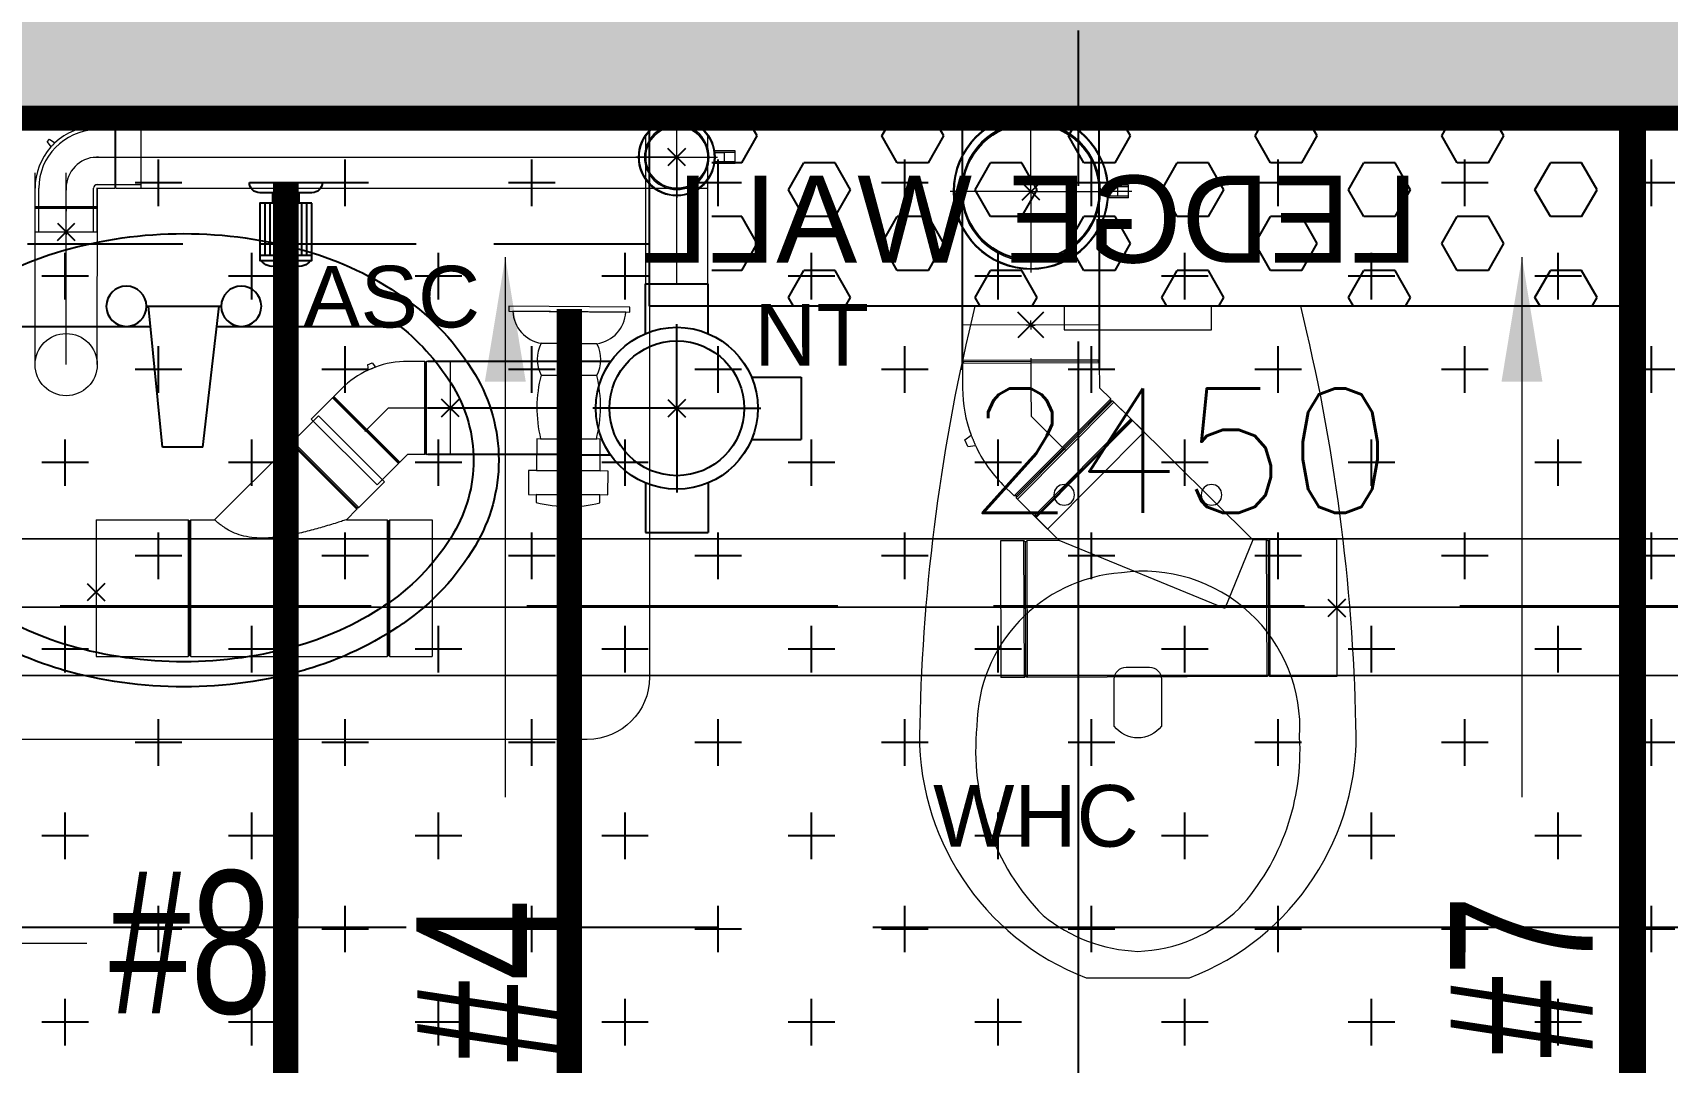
# Model space of a CAD drawing. Header units: millimetres. Extents: x 1135099 to 1230264, y -5736945 to -5695799.
# Drawn here: x 1213755 to 1215069, y -5722683 to -5721855 of the extents above; entities that cross this region are included whole.
import ezdxf

# ---------------------------------------------------------------- set-up
doc = ezdxf.new("R2010")
doc.units = ezdxf.units.MM
doc.header["$LTSCALE"] = 1000
doc.header["$MEASUREMENT"] = 0
for name, pattern in [('2BHK-A - FRONT$1$AUDIT_D_120904163729-0', [0]), ('2BHK-A - FRONT$1$HIDDEN', [0.375, 0.25, -0.125]), ('AUDIT_D_120904163729-0', [0]), ('T8(T9 IS SIMILAR) - DIMENSION & TEXTING$0$1', [0]), ('T8(T9 IS SIMILAR) - DIMENSION & TEXTING$0$CENTERX2', [101.6, 63.5, -12.7, 12.7, -12.7]), ('T8(T9 IS SIMILAR) - DIMENSION & TEXTING$0$HIDDEN', [0.375, 0.25, -0.125]), ('T8(T9 IS SIMILAR) - DIMENSION & TEXTING$1$AUDIT_D_120904163729-0', [0]), ('T8_REFUGE COLUMNS$0$CENTER2', [1.125, 0.75, -0.125, 0.125, -0.125])]:
    doc.linetypes.add(name, pattern=pattern)
doc.layers.get('0').update_dxf_attribs({"linetype": 'AUDIT_D_120904163729-0'})
for name, color, linetype in [('2BHK-A - FRONT$0$$0$LEDGE WALL', 5, 'Continuous'), ('2BHK-A - FRONT$0$A-SANITARY', 2, 'Continuous'), ('2BHK-A - FRONT$0$A-TOI SUNK 50MM', 8, 'Continuous'), ('2BHK-A - FRONT$0$ANNO', 7, 'Continuous'), ('2BHK-A - FRONT$0$ELEV.', 5, 'Continuous'), ('2BHK-A - FRONT$0$LEDGE WALL', 5, 'Continuous'), ('2BHK-A - FRONT$1$A-HATCH -160', 251, '2BHK-A - FRONT$1$AUDIT_D_120904163729-0'), ('T8(T9 IS SIMILAR) - DIMENSION & TEXTING$0$A-DIMENSIONS', 2, 'T8(T9 IS SIMILAR) - DIMENSION & TEXTING$0$HIDDEN'), ('T8(T9 IS SIMILAR) - DIMENSION & TEXTING$0$A-PLUMBING', 7, 'T8(T9 IS SIMILAR) - DIMENSION & TEXTING$1$AUDIT_D_120904163729-0'), ('T8(T9 IS SIMILAR) - DIMENSION & TEXTING$0$KITCHEN BLOCK', 255, 'Continuous'), ('T8(T9 IS SIMILAR) - DIMENSION & TEXTING$0$pl-110 dia soil pipe', 1, 'Continuous'), ('T8(T9 IS SIMILAR) - DIMENSION & TEXTING$0$pl-110 dia soil pipe1', 1, 'Continuous'), ('T8(T9 IS SIMILAR) - DIMENSION & TEXTING$0$pl-75 dia waste pipe', 3, 'Continuous'), ('T8(T9 IS SIMILAR) - DIMENSION & TEXTING$0$pl-75 dia waste pipe1', 3, 'Continuous'), ('T8(T9 IS SIMILAR) - DIMENSION & TEXTING$0$PL-FITTINGS', 5, 'Continuous'), ('T8(T9 IS SIMILAR) - DIMENSION & TEXTING$0$U-TI-75MM WASTE WATER PIPE', 3, 'Continuous'), ('T8(T9 IS SIMILAR) - DIMENSION & TEXTING$0$U-TI-BOILER', 1, 'T8(T9 IS SIMILAR) - DIMENSION & TEXTING$0$1'), ('T8(T9 IS SIMILAR) - DIMENSION & TEXTING$0$U-TI-TEXT', 7, 'Continuous'), ('T8(T9 IS SIMILAR) - DIMENSION & TEXTING$0$U-TI-WS', 5, 'Continuous'), ('T8_REFUGE COLUMNS$0$A-CENTERLINE', 193, 'T8_REFUGE COLUMNS$0$CENTER2'), ('T8_REFUGE COLUMNS$1$A-RCC COLS', 3, 'Continuous'), ('T8_TYPICAL COLUMNS$0$A-RCC COLS', 3, 'Continuous')]:
    doc.layers.add(name, color=color, linetype=linetype)
for name, color, linetype, lineweight in [('2BHK-A - FRONT$1$$0$a-TOI-fixtures', 251, 'Continuous', 0), ('2BHK-A - FRONT$1$a-TOI-fixtures', 251, 'Continuous', 0), ('2BHK-A - FRONT$1$A-WALL- 160', 6, 'Continuous', 30), ('T8(T9 IS SIMILAR) - DIMENSION & TEXTING$0$furn-1', 7, 'Continuous', 0), ('T8(T9 IS SIMILAR) - DIMENSION & TEXTING$0$pl-50dia waste pie', 6, 'Continuous', 0), ('T8(T9 IS SIMILAR) - DIMENSION & TEXTING$0$pl-50dia waste pipe1', 6, 'Continuous', 0), ('T8(T9 IS SIMILAR) - DIMENSION & TEXTING$1$R0-18-10-2014-T1-1st Podium Floor Plan$0$Text', 2, 'Continuous', 0), ('T8(T9 IS SIMILAR)$0$D&W', 8, 'Continuous', 25)]:
    doc.layers.add(name, color=color, linetype=linetype, lineweight=lineweight)
doc.layers.add('A-RERA CARPET AREA', color=30, linetype='Continuous', plot=False)
doc.layers.add('T8(T9 IS SIMILAR) - DIMENSION & TEXTING$0$GEB-BEZUG', color=2, linetype='Continuous', lineweight=25, true_color=0xffff00)
doc.layers.add('T8_REFUGE COLUMNS$1$COL-HATCH', color=7, linetype='Continuous', lineweight=25, true_color=0xa3a3a3)
doc.styles.add('2BHK-A - FRONT$0$arial', font='sanss___.ttf')
doc.styles.add('T8(T9 IS SIMILAR) - DIMENSION & TEXTING$0$arial', font='sanss___.ttf')
doc.styles.add('T8(T9 IS SIMILAR) - DIMENSION & TEXTING$0$Romans 1', font='romans.shx', dxfattribs={"height": 100})
doc.styles.add('T8(T9 IS SIMILAR) - DIMENSION & TEXTING$1$ARIAL ARROW', font='swisscl.ttf')
doc.styles.add('T8(T9 IS SIMILAR) - DIMENSION & TEXTING$1$Tahoma', font='tahoma.ttf')
doc.dimstyles.new('T8(T9 IS SIMILAR) - DIMENSION & TEXTING$0$ALPINE S', dxfattribs={"dimscale": 0, "dimtxt": 100, "dimasz": 75, "dimexe": 0, "dimexo": 0, "dimgap": 75, "dimtad": 1, "dimdec": 0, "dimzin": 0, "dimdsep": 46, "dimtxsty": 'T8(T9 IS SIMILAR) - DIMENSION & TEXTING$0$Romans 1', "dimblk": 'T8(T9 IS SIMILAR) - DIMENSION & TEXTING$0$_ArchTick', "dimcen": 0.09, "dimclrd": 256, "dimclre": 256, "dimclrt": 7, "dimadec": 0, "dimazin": 0, "dimtfac": 1, "dimtdec": 0, "dimtofl": 0, "dimtmove": 1, "dimatfit": 0, "dimldrblk": 'T8(T9 IS SIMILAR) - DIMENSION & TEXTING$0$_Open90', "dimfxl": 1, "dimtolj": 1, "dimtzin": 0, "dimarcsym": 0})
doc.dimstyles.new('T8(T9 IS SIMILAR) - DIMENSION & TEXTING$1$SAMATA STD', dxfattribs={"dimtxt": 100, "dimasz": 50, "dimexe": 50, "dimexo": 50, "dimgap": 10, "dimtad": 0, "dimdec": 0, "dimrnd": 5, "dimzin": 0, "dimdsep": 46, "dimtxsty": 'T8(T9 IS SIMILAR) - DIMENSION & TEXTING$1$Tahoma', "dimblk": 'T8(T9 IS SIMILAR) - DIMENSION & TEXTING$1$_Origin2', "dimcen": -50, "dimdle": 50, "dimclrd": 7, "dimclre": 7, "dimclrt": 7, "dimadec": 0, "dimazin": 0, "dimtfac": 1, "dimtdec": 0, "dimtmove": 1, "dimatfit": 3, "dimfxl": 150, "dimtfill": 1, "dimtolj": 1, "dimtzin": 0, "dimlwd": -1, "dimlwe": -1, "dimarcsym": 0})

# ---------------------------------------------------------------- blocks, each defined once
blk = doc.blocks.new('T8(T9 IS SIMILAR) - DIMENSION & TEXTING$0$_ArchTick')
at = {"color": 0, "linetype": 'ByBlock', "const_width": 0.15}
blk.add_lwpolyline([(-0.5, -0.5), (0.5, 0.5)], dxfattribs=at)
blk = doc.blocks.new('*D594')
at = {"layer": 'T8(T9 IS SIMILAR) - DIMENSION & TEXTING$0$A-DIMENSIONS', "linetype": 'T8(T9 IS SIMILAR) - DIMENSION & TEXTING$0$HIDDEN', "lineweight": -2, "transparency": 16777216}
for p, q in [((1213452.2, -5721924.1), (1213452.2, -5722316.2)), ((1215902.2, -5721924.4), (1215902.2, -5722316.2))]:
    blk.add_line(p, q, dxfattribs=at)
at = {"layer": 'T8(T9 IS SIMILAR) - DIMENSION & TEXTING$0$A-DIMENSIONS', "lineweight": -2, "transparency": 16777216}
blk.add_line((1215902.2, -5722316.2), (1213452.2, -5722316.2), dxfattribs=at)
at = {"layer": 'T8(T9 IS SIMILAR) - DIMENSION & TEXTING$0$A-DIMENSIONS', "linetype": 'ByBlock', "lineweight": -2, "transparency": 16777216, "xscale": 75, "yscale": 75, "zscale": 75, "rotation": 180}
blk.add_blockref('T8(T9 IS SIMILAR) - DIMENSION & TEXTING$0$_ArchTick', (1213452.2, -5722316.2), dxfattribs=at)
at = {"layer": 'T8(T9 IS SIMILAR) - DIMENSION & TEXTING$0$A-DIMENSIONS', "linetype": 'ByBlock', "lineweight": -2, "transparency": 16777216, "xscale": 75, "yscale": 75, "zscale": 75}
blk.add_blockref('T8(T9 IS SIMILAR) - DIMENSION & TEXTING$0$_ArchTick', (1215902.2, -5722316.2), dxfattribs=at)
at = {"layer": 'T8(T9 IS SIMILAR) - DIMENSION & TEXTING$0$A-DIMENSIONS', "color": 7, "linetype": 'ByBlock', "transparency": 16777216, "insert": (1214677.2, -5722191.2), "char_height": 100, "attachment_point": 5, "style": 'T8(T9 IS SIMILAR) - DIMENSION & TEXTING$0$Romans 1'}
blk.add_mtext('\\A1;2450', dxfattribs=at)
blk = doc.blocks.new('T8(T9 IS SIMILAR) - DIMENSION & TEXTING$0$_Open90')
at = {"color": 0, "linetype": 'ByBlock', "lineweight": -2}
for p, q in [((-0.5, 0.5), (0, 0)), ((0, 0), (-1, 0)), ((0, 0), (-0.5, -0.5))]:
    blk.add_line(p, q, dxfattribs=at)
blk = doc.blocks.new('T8(T9 IS SIMILAR) - DIMENSION & TEXTING$0$Einfügepunkt')
at = {"layer": 'T8(T9 IS SIMILAR) - DIMENSION & TEXTING$0$GEB-BEZUG'}
for p, q in [((-7.07, -7.07), (7.07, 7.07)), ((-7.07, 7.07), (7.07, -7.07))]:
    blk.add_line(p, q, dxfattribs=at)
blk = doc.blocks.new('T8(T9 IS SIMILAR) - DIMENSION & TEXTING$0$367.771.16.1_L')
at = {"lineweight": 13, "ltscale": 25}
for p, q in [((0, 81), (0, 78.5)), ((-5.2, 78.5), (-5.2, 62.3)), ((-5.2, 78.5), (5.2, 78.5)), ((-3.7, 78.5), (-3.7, 62.4)), ((3.8, 69.5), (-3.7, 69.5)), ((-3.7, 69.5), (-3.7, 62.4)), ((0, 78.5), (0, 62.3)), ((3.7, 78.5), (3.7, 62.4)), ((3.8, 62.4), (3.8, 69.5)), ((5.2, 78.5), (5.2, 62.3)), ((0, 0), (0, 65)), ((0, 62.3), (0, 59.8)), ((0, 0), (-65, 0)), ((0, 0), (0, -65)), ((0, 0), (65, 0))]:
    blk.add_line(p, q, dxfattribs=at)
for radius in [62.5, 61.8, 56, 55]:
    blk.add_circle((0, 0), radius, dxfattribs=at)
blk.add_blockref('T8(T9 IS SIMILAR) - DIMENSION & TEXTING$0$Einfügepunkt', (0, 0), dxfattribs=at)
blk = doc.blocks.new('T8(T9 IS SIMILAR) - DIMENSION & TEXTING$0$365.045.16.1_A')
at = {"lineweight": 13, "ltscale": 25}
for p, q in [((-61.87, 8.84), (-8.84, 61.87)), ((8.31, 44.72), (-8.84, 61.87)), ((8.31, 44.72), (-44.72, -8.31)), ((-43.66, -9.37), (9.37, 43.66)), ((8.31, 43.66), (-43.66, -8.31)), ((8.31, 43.66), (8.31, 44.72)), ((8.31, 43.66), (9.37, 43.66)), ((15.53, 37.5), (9.37, 43.66)), ((-17.15, 17.15), (-18.92, 18.92)), ((0, 0), (-17.15, 17.15)), ((-9.22, 9.22), (-10.98, 10.98)), ((34.72, 16.55), (30.55, 16)), ((36.25, 12.85), (32.91, 10.29)), ((34.72, 16.55), (36.25, 12.85)), ((-44.72, -8.31), (-61.87, 8.84)), ((0, -15.53), (0, 0)), ((-43.66, -8.31), (-44.72, -8.31)), ((-43.66, -8.31), (-43.66, -9.37)), ((-37.5, -15.53), (-43.66, -9.37)), ((-37.5, -29.25), (-37.5, -15.53)), ((0, -29.25), (0, -15.53)), ((37.5, -29.25), (37.5, -15.53)), ((-36.75, -30), (-37.5, -29.25)), ((37.5, -29.25), (-37.5, -29.25)), ((-36.75, -30), (-37.5, -30.75)), ((-37.5, -50), (-37.5, -30.75)), ((-37.5, -30.75), (37.5, -30.75)), ((-36.75, -30), (36.75, -30)), ((0, -31.75), (0, -29.25)), ((36.75, -30), (37.5, -29.25)), ((36.75, -30), (37.5, -30.75)), ((37.5, -50), (37.5, -30.75)), ((-37.5, -50), (37.5, -50)), ((0, -50), (-2.5, -50)), ((0, -50), (0, -47.5)), ((0, -50), (0, -52.5)), ((0, -50), (2.5, -50))]:
    blk.add_line(p, q, dxfattribs=at)
for start, end in [(24.86037, 45), (0, 20.13963)]:
    blk.add_arc((-37.5, -15.53), 75, start, end, dxfattribs=at)
blk.add_open_spline([(32.91, 10.29), (32.91, 10.29), (32.9, 10.32), (32.83, 10.48), (32.76, 10.63), (32.57, 11.05), (32.44, 11.33), (32.2, 11.88), (32.09, 12.14), (31.89, 12.6), (31.81, 12.8), (31.64, 13.19), (31.56, 13.39), (31.39, 13.81), (31.3, 14.04), (31.08, 14.58), (30.97, 14.88), (30.77, 15.4), (30.69, 15.62), (30.58, 15.92), (30.55, 16), (30.55, 16)], degree=3, knots=[-0.9758327, -0.9758327, -0.9758327, -0.9758327, -0.8930469, -0.8930469, -0.7796093, -0.7796093, -0.6561479, -0.6561479, -0.5667077, -0.5667077, -0.5007206, -0.5007206, -0.4380575, -0.4380575, -0.3616519, -0.3616519, -0.247098, -0.247098, -0.1245121, -0.1245121, 0, 0, 0, 0], dxfattribs=at)
blk.add_blockref('T8(T9 IS SIMILAR) - DIMENSION & TEXTING$0$Einfügepunkt', (0, -50), dxfattribs=at)
blk = doc.blocks.new('T8(T9 IS SIMILAR) - DIMENSION & TEXTING$0$367.135.16.1_A')
at = {"lineweight": 13, "ltscale": 25}
for p, q in [((-55, 251.1), (-55, 270)), ((-55, 270), (55, 270)), ((55, 251.1), (55, 270)), ((-166.2, 178.4), (-88.4, 256.2)), ((-88.4, 256.2), (-75, 242.8)), ((-53.9, 250), (-55, 251.1)), ((55, 251.1), (-55, 251.1)), ((-53.9, 250), (-55, 248.9)), ((53.9, 250), (-53.9, 250)), ((53.9, 250), (55, 251.1)), ((53.9, 250), (55, 248.9)), ((-75, 242.8), (-152.8, 165)), ((-151.3, 163.5), (-73.5, 241.3)), ((-75, 241.3), (-151.3, 165)), ((-75, 241.3), (-75, 242.8)), ((-75, 241.3), (-73.5, 241.3)), ((-73.5, 241.3), (-55, 222.8)), ((-55, 222.8), (-55, 248.9)), ((-55, 248.9), (55, 248.9)), ((55, 56.1), (55, 248.9)), ((0, 90), (-55, 222.8)), ((-166.2, 178.4), (-152.8, 165)), ((-151.3, 165), (-152.8, 165)), ((-151.3, 165), (-151.3, 163.5)), ((-151.3, 163.5), (-55, 67.2)), ((-55, 67.2), (0, 90)), ((-55, 56.1), (-55, 67.2)), ((-53.9, 55), (-55, 56.1)), ((55, 56.1), (-55, 56.1)), ((-53.9, 55), (-55, 53.9)), ((-55, 0), (-55, 53.9)), ((-55, 53.9), (55, 53.9)), ((-53.9, 55), (53.9, 55)), ((53.9, 55), (55, 56.1)), ((53.9, 55), (55, 53.9)), ((55, 0), (55, 53.9)), ((-55, 0), (55, 0))]:
    blk.add_line(p, q, dxfattribs=at)
blk.add_blockref('T8(T9 IS SIMILAR) - DIMENSION & TEXTING$0$Einfügepunkt', (0, 0), dxfattribs=at)
blk = doc.blocks.new('T8(T9 IS SIMILAR) - DIMENSION & TEXTING$0$388.001.00.1_G')
at = {"layer": 'T8(T9 IS SIMILAR) - DIMENSION & TEXTING$0$U-TI-75MM WASTE WATER PIPE', "ltscale": 5}
for p, q in [((-25.1, 60.1), (-25.1, 100)), ((-25.1, 100), (25.1, 100)), ((25.1, 60.1), (25.1, 100)), ((0, 0), (0, 67.6)), ((-60.1, 25.1), (-100, 25.1)), ((-100, -25.1), (-100, 25.1)), ((60.1, 25.1), (100, 25.1)), ((100, -25.1), (100, 25.1)), ((0, 0), (-67.6, 0)), ((0, 0), (0, 2.5)), ((0, 0), (0, -67.6)), ((0, 0), (67.6, 0)), ((0, 0), (-2.5, 0)), ((0, 0), (0, -2.5)), ((0, 0), (2.5, 0)), ((-60.1, -25.1), (-100, -25.1)), ((60.1, -25.1), (100, -25.1)), ((-37.7, -53.1), (-37.7, -95)), ((37.7, -53.1), (37.7, -95))]:
    blk.add_line(p, q, dxfattribs=at)
for radius in [65.1, 54.2]:
    blk.add_circle((0, 0), radius, dxfattribs=at)
blk.add_ellipse((0, -95), major_axis=(37.7, 0), ratio=0.026177, start_param=3.141593, end_param=6.283185, dxfattribs=at)
blk.add_blockref('T8(T9 IS SIMILAR) - DIMENSION & TEXTING$0$Einfügepunkt', (0, 0), dxfattribs=at)
blk = doc.blocks.new('T8(T9 IS SIMILAR) - DIMENSION & TEXTING$0$367.125.16.1_A')
at = {"lineweight": 13, "ltscale": 25}
for p, q in [((-73.7, 161.5, -0.8), (-73.7, 195.4, -0.8)), ((-73.7, 195.4, -0.8), (36.3, 195.4, -0.8)), ((36.3, 161.5, -0.8), (36.3, 195.4, -0.8)), ((-72.6, 160.4, -0.8), (-73.7, 161.5, -0.8)), ((36.3, 161.5, -0.8), (-73.7, 161.5, -0.8)), ((-72.6, 160.4, -0.8), (-73.7, 159.3, -0.8)), ((-73.7, 126.7, -0.8), (-73.7, 159.3, -0.8)), ((-73.7, 159.3, -0.8), (36.3, 159.3, -0.8)), ((35.2, 160.4, -0.8), (-72.6, 160.4, -0.8)), ((35.2, 160.4, -0.8), (36.3, 161.5, -0.8)), ((35.2, 160.4, -0.8), (36.3, 159.3, -0.8)), ((36.3, 1.5, -0.8), (36.3, 159.3, -0.8)), ((-157.1, 104.1), (-104.1, 157.1)), ((-104.1, 157.1), (-83.6, 136.6)), ((-83.6, 136.6), (-136.6, 83.6)), ((-135.1, 82.1), (-82.1, 135.1)), ((-83.6, 135.1), (-135.1, 83.6)), ((-83.6, 135.1), (-83.6, 136.6)), ((-83.6, 135.1), (-82.1, 135.1)), ((-82.1, 135.1), (-73.7, 126.7)), ((-157.1, 104.1), (-136.6, 83.6)), ((-135.1, 83.6), (-136.6, 83.6)), ((-135.1, 83.6), (-135.1, 82.1)), ((-135.1, 82.1), (-73.6, 20.6)), ((-73.7, 1.5, -0.8), (-73.7, 20.7, 0.1)), ((-72.6, 0.4, -0.8), (-73.7, 1.5, -0.8)), ((36.3, 1.5, -0.8), (-73.7, 1.5, -0.8)), ((-72.6, 0.4, -0.8), (-73.7, -0.7, -0.8)), ((-72.6, 0.4, -0.8), (35.2, 0.4, -0.8)), ((35.2, 0.4, -0.8), (36.3, 1.5, -0.8)), ((35.2, 0.4, -0.8), (36.3, -0.7, -0.8)), ((-73.7, -74.6, -0.8), (-73.7, -0.7, -0.8)), ((-73.7, -0.7, -0.8), (36.3, -0.7, -0.8)), ((36.3, -74.6, -0.8), (36.3, -0.7, -0.8)), ((-73.7, -74.6, -0.8), (36.3, -74.6, -0.8))]:
    blk.add_line(p, q, dxfattribs=at)
blk.add_open_spline([(-73.7, 126.7, 0.1), (-73.7, 126.7, 0.1), (-73.5, 126.2, 0.1), (-72.9, 124.3, 0.1), (-72.5, 123, 0.1), (-71, 118.3, 0.1), (-69.7, 114, 0.1), (-67.4, 106.3, 0.1), (-66.3, 102.4, 0.1), (-64.2, 94.2, 0.1), (-63.1, 89.9, 0.1), (-61.2, 81.1, 0.1), (-60.4, 76.6, 0.1), (-59.3, 67.7, 0.1), (-58.9, 63.3, 0.1), (-58.9, 56.2, 0.1), (-59.1, 53.3, 0.1), (-59.8, 47.7, 0.1), (-60.3, 44.9, 0.1), (-61.8, 39.7, 0.1), (-62.7, 37.2, 0.1), (-64.8, 32.9, 0.1), (-65.9, 30.9, 0.1), (-67.8, 27.9, 0.1), (-68.7, 26.6, 0.1), (-70.4, 24.4, 0.1), (-71.2, 23.5, 0.1), (-72.4, 22.1, 0.1), (-72.9, 21.5, 0.1), (-73.5, 20.8, 0.1), (-73.7, 20.7, 0.1), (-73.7, 20.7, 0.1)], degree=3, knots=[8.222625, 8.222625, 8.222625, 8.222625, 8.980345, 8.980345, 9.738065, 9.738065, 11.253506, 11.253506, 12.551442, 12.551442, 13.849378, 13.849378, 15.147314, 15.147314, 16.44525, 16.44525, 17.266568, 17.266568, 18.087887, 18.087887, 18.909205, 18.909205, 19.730524, 19.730524, 20.43574, 20.43574, 21.140957, 21.140957, 21.846174, 21.846174, 22.551391, 22.551391, 22.551391, 22.551391], dxfattribs=at)
blk.add_blockref('T8(T9 IS SIMILAR) - DIMENSION & TEXTING$0$Einfügepunkt', (-15.4, -74.6, 0.1), dxfattribs=at)
blk = doc.blocks.new('T8(T9 IS SIMILAR) - DIMENSION & TEXTING$0$361.771.16.1_G')
at = {"lineweight": 13, "ltscale": 25}
for p, q in [((0, 0), (0, 32.8)), ((-47, 5.2), (-30.6, 5.2)), ((-47, -5.2), (-47, 5.2)), ((-47, 3.7), (-30.8, 3.7)), ((-38, 3.7), (-38, -3.8)), ((-30.8, 3.7), (-38, 3.7)), ((-47, -3.7), (-30.8, -3.7)), ((-47, -5.2), (-30.6, -5.2)), ((-38, -3.8), (-30.8, -3.8)), ((0, 0), (-32.8, 0)), ((0, 0), (0, -32.8)), ((0, 0), (32.8, 0))]:
    blk.add_line(p, q, dxfattribs=at)
for radius in [31, 30.3, 26, 25]:
    blk.add_circle((0, 0), radius, dxfattribs=at)
blk.add_blockref('T8(T9 IS SIMILAR) - DIMENSION & TEXTING$0$Einfügepunkt', (0, 0), dxfattribs=at)
blk = doc.blocks.new('T8(T9 IS SIMILAR) - DIMENSION & TEXTING$0$A$C3B5F61B8')
at = {"ltscale": 25}
for p, q in [((-0.0154, 0.0123), (-0.0133, 0.0145)), ((-0.0133, 0.0145), (-0.0092, 0.0115)), ((0.0244, 0.025), (0.039, 0.025)), ((0.0244, 0.022), (0.06, 0.022)), ((0.039, 0.025), (0.039, -0.025)), ((0.0395, 0.0245), (0.039, 0.025)), ((0.0395, 0.0245), (0.04, 0.025)), ((0.0395, 0.0245), (0.0395, -0.0245)), ((0.04, -0.025), (0.04, 0.025)), ((0.04, 0.025), (0.06, 0.025)), ((0.06, 0.025), (0.06, -0.025)), ((-0.0154, 0.0123), (-0.0124, 0.0082)), ((0.0218, -0.0001), (0.0243, 0)), ((0.0243, 0), (0.039, 0)), ((0.0375, 0), (0.04, 0)), ((0.039, 0), (0.0415, 0)), ((0.04, 0), (0.06, 0)), ((0.06, 0), (0.0625, 0)), ((-0.025, -0.04), (-0.025, -0.025)), ((-0.022, -0.06), (-0.022, -0.025)), ((0, -0.025), (0, -0.0225)), ((0, -0.04), (0, -0.025)), ((0.022, -0.06), (0.022, -0.025)), ((0.0243, -0.022), (0.06, -0.022)), ((0.0243, -0.025), (0.039, -0.025)), ((0.025, -0.04), (0.025, -0.025)), ((0.0395, -0.0245), (0.039, -0.025)), ((0.0395, -0.0245), (0.04, -0.025)), ((0.04, -0.025), (0.06, -0.025)), ((0, -0.041), (0, -0.0385)), ((0.025, -0.04), (-0.025, -0.04)), ((-0.0245, -0.0405), (-0.025, -0.04)), ((-0.0245, -0.0405), (-0.025, -0.041)), ((-0.025, -0.06), (-0.025, -0.041)), ((-0.025, -0.041), (0.025, -0.041)), ((-0.0245, -0.0405), (0.0245, -0.0405)), ((0, -0.0425), (0, -0.04)), ((0, -0.041), (0, -0.0435)), ((0, -0.0575), (0, -0.0435)), ((0.0245, -0.0405), (0.025, -0.04)), ((0.0245, -0.0405), (0.025, -0.041)), ((0.025, -0.06), (0.025, -0.041)), ((-0.025, -0.06), (0.025, -0.06)), ((0, -0.06), (0, -0.0575)), ((0, -0.06), (0, -0.0625))]:
    blk.add_line(p, q, dxfattribs=at)
at = {"ltscale": 25, "flags": 128}
blk.add_lwpolyline([(-0.0092, 0.0115), (-0.0092, 0.0115), (-0.0092, 0.0115), (-0.0093, 0.0114), (-0.0094, 0.0113), (-0.0095, 0.0112), (-0.0096, 0.011), (-0.0098, 0.0108), (-0.0099, 0.0107), (-0.0101, 0.0105), (-0.0103, 0.0103), (-0.0105, 0.01), (-0.0107, 0.0098), (-0.011, 0.0096), (-0.0112, 0.0094), (-0.0114, 0.0092), (-0.0116, 0.009), (-0.0117, 0.0088), (-0.0119, 0.0087), (-0.012, 0.0085), (-0.0122, 0.0084), (-0.0123, 0.0083), (-0.0123, 0.0083), (-0.0124, 0.0082), (-0.0124, 0.0082)], dxfattribs=at)
at = {"ltscale": 25}
for radius, start, end in [(0.047, 91.5, 180), (0.05, 91.5, 133.1131), (0.05, 138.3869, 180), (0.025, 91.5, 180), (0.025, 88.0623, 91.5), (0.025, 180, 183.4377), (0.003, 91.5, 180)]:
    blk.add_arc((0.025, -0.025), radius, start, end, dxfattribs=at)
at = {"ltscale": 25, "xscale": 0.001, "yscale": 0.001, "zscale": 0.001}
blk.add_blockref('T8(T9 IS SIMILAR) - DIMENSION & TEXTING$0$Einfügepunkt', (0, -0.06), dxfattribs=at)
blk = doc.blocks.new('T8(T9 IS SIMILAR) - DIMENSION & TEXTING$0$ASC')
at = {"layer": 'T8(T9 IS SIMILAR) - DIMENSION & TEXTING$0$U-TI-BOILER'}
for points in [[(631187.5649, 41364.6039), (631187.5289, 41364.6039), (631187.5289, 41364.6399), (631187.5289, 41364.6435), (631187.5649, 41364.6435), (631187.5649, 41364.6039)], [(631187.54, 41364.6471), (631187.5537, 41364.6471)], [(631187.5649, 41364.6399), (631187.5289, 41364.6399)], [(631187.5325, 41364.6039), (631187.5325, 41364.6399)], [(631187.5361, 41364.6399), (631187.5361, 41364.6039)], [(631187.5397, 41364.6039), (631187.5397, 41364.6399)], [(631187.5433, 41364.6039), (631187.5433, 41364.6399)], [(631187.5469, 41364.6399), (631187.5469, 41364.6039)], [(631187.5505, 41364.6039), (631187.5505, 41364.6399)], [(631187.5541, 41364.6039), (631187.5541, 41364.6399)], [(631187.5577, 41364.6039), (631187.5577, 41364.6399)], [(631187.5613, 41364.6399), (631187.5613, 41364.6039)], [(631187.5649, 41364.5967), (631187.5289, 41364.5967)], [(631187.5379, 41364.6039), (631187.5379, 41364.5967)], [(631187.5559, 41364.5967), (631187.5559, 41364.6039)], [(631187.5217, 41364.5895), (631187.5721, 41364.5895)]]:
    blk.add_lwpolyline(points, dxfattribs=at)
for centre, radius, start, end in [((631187.5374, 41364.6384), 0.00911, 72.8198, 145.9406), ((631187.5563, 41364.6384), 0.00911, 34.0594, 107.1803), ((631187.5289, 41364.5895), 0.0072, 90, 180), ((631187.5649, 41364.5895), 0.0072, 0, 90)]:
    blk.add_arc(centre, radius, start, end, dxfattribs=at)
blk = doc.blocks.new('T8(T9 IS SIMILAR) - DIMENSION & TEXTING$0$TT')
at = {"layer": 'T8(T9 IS SIMILAR) - DIMENSION & TEXTING$0$furn-1', "color": 7}
for points in [[(107723.97348, -2189.22261), (107723.97349, -2189.22673), (107723.9407, -2189.22681), (107723.94069, -2189.2227, -0.125089)], [(107723.97153, -2189.25543, -0.124286), (107723.97162, -2189.28824), (107723.94291, -2189.28832, -0.124286), (107723.94282, -2189.25551)], [(107723.97162, -2189.28824, -0.25), (107723.97166, -2189.30465), (107723.94295, -2189.30473, -0.25), (107723.94291, -2189.28832)], [(107723.97166, -2189.30465, -0.353887), (107723.98647, -2189.32102), (107723.92823, -2189.32117, -0.353887), (107723.94295, -2189.30473)]]:
    blk.add_lwpolyline(points, format="xyb", close=True, dxfattribs=at)
for points in [[(107723.9776, -2189.22671), (107723.97764, -2189.23902), (107723.97352, -2189.23903), (107723.94073, -2189.23912), (107723.93662, -2189.23913), (107723.93659, -2189.22683)], [(107723.97352, -2189.23903), (107723.97357, -2189.25542), (107723.94078, -2189.25551), (107723.94073, -2189.23912)], [(107723.98848, -2189.32101), (107723.98847, -2189.32361), (107723.92619, -2189.32378), (107723.92618, -2189.32118)]]:
    blk.add_lwpolyline(points, close=True, dxfattribs=at)
blk = doc.blocks.new('T8(T9 IS SIMILAR) - DIMENSION & TEXTING$0$A$C77D62699')
at = {"layer": 'T8(T9 IS SIMILAR) - DIMENSION & TEXTING$0$pl-110 dia soil pipe1'}
for p, q in [((7050.1, -8252.3), (7050, -8058.1)), ((7160.1, -8252), (7160, -8058.1)), ((7706, -8388.3, 0.8), (5682.6, -8388, 0.2)), ((7706, -8498.3, 0.8), (5671.5, -8498, 0.2))]:
    blk.add_line(p, q, dxfattribs=at)
at = {"layer": 'T8(T9 IS SIMILAR) - DIMENSION & TEXTING$0$pl-110 dia soil pipe1', "color": 12, "linetype": 'T8(T9 IS SIMILAR) - DIMENSION & TEXTING$0$CENTERX2'}
blk.add_line((7706, -8443.3, 0.8), (5660.5, -8443, 0.2), dxfattribs=at)
at = {"layer": 'T8(T9 IS SIMILAR) - DIMENSION & TEXTING$0$pl-110 dia soil pipe1', "ltscale": 0.1}
blk.add_circle((7105.1, -8108.8), 55, dxfattribs=at)
at = {"layer": 'T8(T9 IS SIMILAR) - DIMENSION & TEXTING$0$pl-50dia waste pipe1', "color": 12, "linetype": 'T8(T9 IS SIMILAR) - DIMENSION & TEXTING$0$CENTERX2'}
for p, q in [((6820.5, -8183.1, 0.8), (6820.5, -8050.2, 0.9)), ((6389.8, -8081.2, 0.9), (6851.5, -8081.2, 0.9)), ((6329.8, -8248, 0.7), (6329.8, -8093.9, 0.7))]:
    blk.add_line(p, q, dxfattribs=at)
at = {"layer": 'T8(T9 IS SIMILAR) - DIMENSION & TEXTING$0$pl-50dia waste pipe1'}
for p, q in [((6389.9, -8056.2, 0.9), (6838.8, -8056.2, 0.9)), ((6795.5, -8183.1, 0.8), (6795.5, -8062.8, 0.9)), ((6845.5, -8183.1, 0.8), (6845.5, -8062.8, 0.9)), ((6304.8, -8248, 0.7), (6304.8, -8093.9, 0.7)), ((6354.8, -8248, 0.7), (6354.9, -8106.1, 0.7)), ((6389.8, -8106.1, 0.7), (6845.5, -8106.1, 0.9))]:
    blk.add_line(p, q, dxfattribs=at)
at = {"layer": 'T8(T9 IS SIMILAR) - DIMENSION & TEXTING$0$pl-50dia waste pipe1', "ltscale": 0.1}
for centre in [(6820.5, -8081.2, 0.8), (6329.8, -8248, 0.7)]:
    blk.add_circle(centre, 25, dxfattribs=at)
at = {"layer": 'T8(T9 IS SIMILAR) - DIMENSION & TEXTING$0$pl-75 dia waste pipe1'}
for p, q in [((6725.5, -8245.5, 0.8), (6620.4, -8245.5, 0.5)), ((6725.5, -8320.4, 0.8), (6620.4, -8320.4, 0.5))]:
    blk.add_line(p, q, dxfattribs=at)
at = {"layer": 'T8(T9 IS SIMILAR) - DIMENSION & TEXTING$0$pl-75 dia waste pipe1', "color": 12, "linetype": 'T8(T9 IS SIMILAR) - DIMENSION & TEXTING$0$CENTERX2'}
blk.add_line((6725.5, -8283, 0.8), (6620.4, -8283, 0.5), dxfattribs=at)
at = {"layer": 'T8(T9 IS SIMILAR) - DIMENSION & TEXTING$0$U-TI-WS', "lineweight": 40, "ltscale": 0.01, "const_width": 20.5}
for points in [[(7588, -8051.5), (7588, -9264)], [(6734.2, -8203.4), (6734.2, -9264)]]:
    blk.add_lwpolyline(points, dxfattribs=at)
at = {"layer": 'T8(T9 IS SIMILAR) - DIMENSION & TEXTING$0$U-TI-WS', "lineweight": 40, "ltscale": 0.01, "const_width": 20.5, "elevation": 0.7}
blk.add_lwpolyline([(6506.2, -9264), (6506.3, -8101.4)], dxfattribs=at)
at = {"layer": 'T8(T9 IS SIMILAR) - DIMENSION & TEXTING$0$furn-1', "xscale": -1559.587183977623, "yscale": 1559.587183977623, "zscale": 1559.587183977623, "rotation": 179.775067412385}
blk.add_blockref('T8(T9 IS SIMILAR) - DIMENSION & TEXTING$0$TT', (-168010278.9, -2763061.9), dxfattribs=at)
at = {"layer": 'T8(T9 IS SIMILAR) - DIMENSION & TEXTING$0$KITCHEN BLOCK', "xscale": -1164.279916331981, "yscale": 1164.279916331981, "zscale": 1164.279916331981, "rotation": 180.0030675117133}
blk.add_blockref('T8(T9 IS SIMILAR) - DIMENSION & TEXTING$0$ASC', (-734875055.3, 48112515.2, 0.7), dxfattribs=at)
at = {"layer": 'T8(T9 IS SIMILAR) - DIMENSION & TEXTING$0$pl-110 dia soil pipe', "ltscale": 0.1}
for name, p, xscale, yscale, zscale, rotation in [('T8(T9 IS SIMILAR) - DIMENSION & TEXTING$0$367.771.16.1_L', (7105.1, -8108.8), -1.000020158935082, 1.000020158935082, 1.000020158935082, 270), ('T8(T9 IS SIMILAR) - DIMENSION & TEXTING$0$365.045.16.1_A', (7105.2, -8289.5), 1.466696233104787, 1.466696233104787, 1.466696233104787, 180.1957387180781), ('T8(T9 IS SIMILAR) - DIMENSION & TEXTING$0$367.135.16.1_A', (7350.8, -8443.7), -1.00002015893508, 1.00002015893508, 1.00002015893508, 90.2000659920943), ('T8(T9 IS SIMILAR) - DIMENSION & TEXTING$0$367.125.16.1_A', (6428.4, -8446.4, 1.4), 1.000020158935082, 1.000020158935082, 1.000020158935082, 270)]:
    blk.add_blockref(name, p, dxfattribs=dict(at, xscale=xscale, yscale=yscale, zscale=zscale, rotation=rotation))
at = {"layer": 'T8(T9 IS SIMILAR) - DIMENSION & TEXTING$0$pl-50dia waste pie', "xscale": -1.000020158935082, "yscale": 1.000020158935082, "zscale": 1.000020158935082, "rotation": 359.9999999999191}
blk.add_blockref('T8(T9 IS SIMILAR) - DIMENSION & TEXTING$0$361.771.16.1_G', (6820.5, -8081.2, 0.8), dxfattribs=at)
at = {"layer": 'T8(T9 IS SIMILAR) - DIMENSION & TEXTING$0$pl-50dia waste pie', "xscale": 1000.020158935082, "yscale": 1000.020158935082, "zscale": 1000.020158935082}
blk.add_blockref('T8(T9 IS SIMILAR) - DIMENSION & TEXTING$0$A$C3B5F61B8', (6329.8, -8081.2, 0.7), dxfattribs=at)
at = {"layer": 'T8(T9 IS SIMILAR) - DIMENSION & TEXTING$0$pl-75 dia waste pipe', "ltscale": 0.1, "xscale": 1.000020158935082, "yscale": 1.000020158935082, "zscale": 1.000020158935082, "rotation": 90.00000000000001}
blk.add_blockref('T8(T9 IS SIMILAR) - DIMENSION & TEXTING$0$365.045.16.1_A', (6588.6, -8282.9, 0.5), dxfattribs=at)
at = {"layer": 'T8(T9 IS SIMILAR) - DIMENSION & TEXTING$0$PL-FITTINGS', "xscale": 1.000020158935082, "yscale": 1.000020158935082, "zscale": 1.000020158935082, "rotation": 269.9999642927249}
blk.add_blockref('T8(T9 IS SIMILAR) - DIMENSION & TEXTING$0$388.001.00.1_G', (6820.5, -8283.1, 0.8), dxfattribs=at)
at = {"layer": 'T8(T9 IS SIMILAR) - DIMENSION & TEXTING$0$U-TI-TEXT', "style": 'T8(T9 IS SIMILAR) - DIMENSION & TEXTING$0$arial'}
for s, p in [('ASC', (6520.2, -8218.1, 0.7)), ('NT', (6882.7, -8248.8, 1.1)), ('WHC', (7026.5, -8635.6, 0.1))]:
    blk.add_text(s, height=49.53, rotation=359.9999, dxfattribs=at).set_placement(p)
blk = doc.blocks.new('T8(T9 IS SIMILAR) - DIMENSION & TEXTING$1$_Origin2')
at = {"color": 0, "linetype": 'ByBlock', "lineweight": -2}
blk.add_line((-0.5, 0), (-1, 0), dxfattribs=at)
for radius in [0.5, 0.25]:
    blk.add_circle((0, 0), radius, dxfattribs=at)
blk = doc.blocks.new('T8_REFUGE COLUMNS')
at = {"layer": 'T8_REFUGE COLUMNS$1$COL-HATCH', "linetype": 'ByBlock'}
h = blk.add_hatch(color=256, dxfattribs=at)
h.dxf.hatch_style = 1
h.paths.add_polyline_path([(1215902.1, -5721924.9), (1213292.1, -5721924.9), (1213292.1, -5721674.9), (1215902.1, -5721674.9)])
at = {"layer": 'T8_REFUGE COLUMNS$0$A-CENTERLINE'}
for p, q in [((1214597.1, -5722853.5), (1214597.1, -5698299.6)), ((1217431.8, -5722574.9), (1182156.9, -5722574.9))]:
    blk.add_line(p, q, dxfattribs=at)
at = {"layer": 'T8_REFUGE COLUMNS$1$A-RCC COLS', "linetype": 'ByBlock'}
blk.add_lwpolyline([(1215902.1, -5721924.9), (1213292.1, -5721924.9), (1213292.1, -5721674.9), (1215902.1, -5721674.9)], close=True, dxfattribs=at)
blk = doc.blocks.new('T8_TYPICAL COLUMNS')
at = {"layer": 'T8_TYPICAL COLUMNS$0$A-RCC COLS', "linetype": 'ByBlock'}
blk.add_blockref('T8_REFUGE COLUMNS', (0, 0), dxfattribs=at)
blk = doc.blocks.new('2BHK-A - FRONT$0$EWC 1-flat-3')
at = {"layer": '2BHK-A - FRONT$1$a-TOI-fixtures', "ltscale": 1.5}
blk.add_line((130.9, 0), (-130.9, 0), dxfattribs=at)
for points in [[(-130.9, 0, -0.055103), (-175.3, 336.2, -0.321827), (-41.6, 540), (41.6, 540, -0.321827), (175.3, 336.2, -0.055103), (130.9, 0, -27.681239)], [(-13.2, 214.3, -0.391448), (-129.3, 337.7, -0.224585), (-76.1, 489.9, -0.160675), (0, 518.7, -0.183016), (81.6, 484.1, -0.201424), (130, 346.4, -0.474507), (-13.2, 214.3, -2.927417)], [(-9.5, 290.2), (9.5, 290.2, 0.414214), (18.9, 299.7), (18.9, 337.6, 0.5), (-18.9, 337.6), (-18.9, 299.7, 0.414214), (-9.5, 290.2, 0.530498)]]:
    blk.add_lwpolyline(points, format="xyb", dxfattribs=at)
at = {"layer": '2BHK-A - FRONT$1$a-TOI-fixtures'}
blk.add_lwpolyline([(-59.2, 0), (-59.2, 18.9), (59.2, 18.9), (59.2, 0)], close=True, dxfattribs=at)
at = {"layer": '2BHK-A - FRONT$1$a-TOI-fixtures', "ltscale": 1.5}
for centre in [(-59.2, 151.6), (59.2, 151.6)]:
    blk.add_circle(centre, 8.31, dxfattribs=at)
blk = doc.blocks.new('2BHK-A - FRONT$0$WB1-flat-1')
at = {"layer": '2BHK-A - FRONT$0$A-SANITARY', "color": 251, "ltscale": 1000}
for p, q in [((-190061.5, 1779507.9), (-190121.4, 1779507.9)), ((-190106.8, 1779394.5), (-190119.9, 1779507.9)), ((-190074.4, 1779394.5), (-190063, 1779507.9)), ((-190118, 1779491.7), (-190265.4, 1779491.7)), ((-189917.5, 1779491.7), (-190064.6, 1779491.7))]:
    blk.add_line(p, q, dxfattribs=at)
at = {"layer": '2BHK-A - FRONT$0$A-SANITARY', "color": 251}
blk.add_line((-190106.8, 1779394.5), (-190074.4, 1779394.5), dxfattribs=at)
for centre, major_axis, start_param, end_param in [((-190091.4, 1779212.5), (92.6, -341.5), 2.876783, 3.157331), ((-190091.4, 1779212.5), (92.6, -341.5), 2.596234, 2.876783), ((-190115.8, 1779296.9), (69.6, -256.7), 3.157331, 3.484585), ((-190067.1, 1779296.9), (69.6, -256.7), 2.268981, 2.596234), ((-190137.6, 1779507.9), (4.2, -15.6), 6.018375, 12.30156), ((-190045.3, 1779507.9), (4.2, -15.6), 6.018375, 12.30156), ((-190152.9, 1779350.3), (52.6, -193.9), 3.484585, 3.910525), ((-190030, 1779350.3), (52.6, -193.9), 1.84304, 2.268981), ((-190152.9, 1779350.3), (47.3, -174.4), 3.548625, 3.910525), ((-190030, 1779350.3), (47.3, -174.4), 1.84304, 2.20494), ((-190209.6, 1779384.1), (35.3, -130.2), 3.910525, 4.447579), ((-189973.2, 1779384.1), (35.3, -130.2), 1.305986, 1.84304), ((-190209.6, 1779384.1), (30, -110.7), 3.910525, 4.447579), ((-189973.2, 1779384.1), (30, -110.7), 1.305986, 1.84304), ((-190209.6, 1779384.1), (35.3, -130.2), 4.447579, 4.984633), ((-190209.6, 1779384.1), (30, -110.7), 4.447579, 4.984633), ((-189973.2, 1779384.1), (30, -110.7), 0.768932, 1.305986), ((-189973.2, 1779384.1), (35.3, -130.2), 0.768932, 1.305986), ((-190152.9, 1779417.8), (47.3, -174.4), 4.984633, 5.410573), ((-190030, 1779417.8), (47.3, -174.4), 0.342992, 0.768932), ((-190152.9, 1779417.8), (52.6, -193.9), 4.984633, 5.410573), ((-190030, 1779417.8), (52.6, -193.9), 0.342992, 0.768932), ((-190115.8, 1779471.3), (64.3, -237.2), 5.410573, 5.737826), ((-190067.1, 1779471.3), (64.3, -237.2), 0.015739, 0.342992), ((-190115.8, 1779471.3), (69.6, -256.7), 5.410573, 5.737826), ((-190067.1, 1779471.3), (69.6, -256.7), 0.015739, 0.342992), ((-190091.4, 1779555.7), (87.3, -322), 5.737826, 6.018375), ((-190091.4, 1779555.7), (87.3, -322), 6.018375, 6.298924), ((-190091.4, 1779555.7), (92.6, -341.5), 5.737826, 6.018375), ((-190091.4, 1779555.7), (92.6, -341.5), 6.018375, 6.298924)]:
    blk.add_ellipse(centre, major_axis=major_axis, ratio=1, start_param=start_param, end_param=end_param, dxfattribs=at)
blk = doc.blocks.new('2BHK-A - FRONT')
at = {"layer": '2BHK-A - FRONT$0$A-TOI SUNK 50MM'}
h = blk.add_hatch(dxfattribs=at)
h.set_pattern_fill('CROSS', color=256, scale=300, style=0)
h.set_pattern_definition([(0, (0, -0.9), (75, 75), [37.5, -112.5]), (90, (18.75, -19.65), (-75, 75), [37.5, -112.5])])
h.paths.add_polyline_path([(1142149.5, -5723374.6), (1144599.5, -5723374.6), (1144599.5, -5721924.9), (1142149.5, -5721924.9)])
h.paths.add_polyline_path([(1148199.2, -5723374.6), (1145949.5, -5723374.6), (1145949.5, -5721924.9), (1148199.2, -5721924.9)])
at = {"layer": '2BHK-A - FRONT$1$A-HATCH -160', "linetype": 'ByBlock'}
h = blk.add_hatch(dxfattribs=at)
h.set_pattern_fill('HEX', color=256, scale=200)
h.paths.add_polyline_path([(1143749.5, -5722074.9), (1143749.5, -5721924.9), (1142999.6, -5721924.9), (1142999.6, -5722074.9)])
at = {"layer": '2BHK-A - FRONT$0$$0$LEDGE WALL', "linetype": '2BHK-A - FRONT$1$HIDDEN', "ltscale": 0.5}
blk.add_line((1143799.5, -5722024.9), (1144599.6, -5722024.9), dxfattribs=at)
at = {"layer": '2BHK-A - FRONT$0$A-TOI SUNK 50MM'}
blk.add_lwpolyline([(1142149.5, -5723374.6), (1144599.5, -5723374.6), (1144599.5, -5721924.9), (1142149.5, -5721924.9)], close=True, dxfattribs=at)
at = {"layer": '2BHK-A - FRONT$0$ELEV.'}
blk.add_line((1142999.6, -5721924.9), (1142999.6, -5723374.6), dxfattribs=at)
at = {"layer": '2BHK-A - FRONT$0$LEDGE WALL'}
blk.add_lwpolyline([(1143799.5, -5722074.9), (1143799.5, -5721924.9), (1142999.6, -5721924.9), (1142999.6, -5722074.9)], close=True, dxfattribs=at)
at = {"layer": '2BHK-A - FRONT$1$a-TOI-fixtures'}
for p, q in [((1143799.5, -5721924.9), (1144584.5, -5721924.9)), ((1143799.5, -5721924.9), (1143799.5, -5722373.2)), ((1143849.5, -5722423.2), (1144599.5, -5722423.2))]:
    blk.add_line(p, q, dxfattribs=at)
blk.add_arc((1143849.5, -5722373.2), 50, 180, 270, dxfattribs=at)
at = {"layer": '2BHK-A - FRONT$1$$0$a-TOI-fixtures', "extrusion": (0, 0, -1), "xscale": -1, "zscale": -1, "rotation": 180}
blk.add_blockref('2BHK-A - FRONT$0$EWC 1-flat-3', (-1143407.1, -5722074.9, 0), dxfattribs=at)
at = {"layer": '2BHK-A - FRONT$1$A-WALL- 160'}
blk.add_blockref('2BHK-A - FRONT$0$WB1-flat-1', (1334265.2, -7501582.8), dxfattribs=at)
at = {"layer": '2BHK-A - FRONT$0$ANNO', "insert": (1143181.6, -5721969.8), "char_height": 70, "width": 2352.206, "attachment_point": 1, "style": '2BHK-A - FRONT$0$arial'}
blk.add_mtext('LEDGE WALL', dxfattribs=at)
blk = doc.blocks.new('T8(T9 IS SIMILAR)')
at = {"layer": 'T8(T9 IS SIMILAR)$0$D&W', "linetype": 'ByBlock'}
blk.add_blockref('T8_TYPICAL COLUMNS', (0, 0), dxfattribs=at)
at = {"layer": 'T8(T9 IS SIMILAR)$0$D&W', "linetype": 'ByBlock', "xscale": -1}
blk.add_blockref('2BHK-A - FRONT', (2358051.8, -0.4), dxfattribs=at)
blk = doc.blocks.new('T8(T9 IS SIMILAR) - DIMENSION & TEXTING')
at = {"layer": 'T8(T9 IS SIMILAR) - DIMENSION & TEXTING$0$A-PLUMBING', "linetype": 'ByBlock'}
blk.add_blockref('T8(T9 IS SIMILAR) - DIMENSION & TEXTING$0$A$C77D62699', (1207452.3, -5713874), dxfattribs=at)
at = {"layer": 'T8(T9 IS SIMILAR) - DIMENSION & TEXTING$1$R0-18-10-2014-T1-1st Podium Floor Plan$0$Text', "linetype": 'ByBlock', "style": 'T8(T9 IS SIMILAR) - DIMENSION & TEXTING$1$ARIAL ARROW'}
blk.add_text('#8', height=114.75, dxfattribs=at).set_placement((1213816.6, -5722643.7, 0))
for s, p in [('#4', (1214178.3, -5722682.8, 0)), ('#7', (1215008.8, -5722679.2, 0))]:
    blk.add_text(s, height=114.75, rotation=90, dxfattribs=at).set_placement(p)
at = {"layer": 'T8(T9 IS SIMILAR) - DIMENSION & TEXTING$0$A-DIMENSIONS', "linetype": 'ByBlock'}
dim = blk.add_linear_dim(base=(1213452.2, -5722316.2), p1=(1215902.2, -5721924.4, -0.7), p2=(1213452.2, -5721924.1), angle=180, dimstyle='T8(T9 IS SIMILAR) - DIMENSION & TEXTING$0$ALPINE S', override={"dimscale": 1, "dimfxl": 5, "dimarcsym": 1}, dxfattribs=at)
dim.commit()
dim.dimension.update_dxf_attribs({"geometry": '*D594', "text_midpoint": (1214677.2, -5722191.2)})
at = {"layer": 'T8(T9 IS SIMILAR) - DIMENSION & TEXTING$1$R0-18-10-2014-T1-1st Podium Floor Plan$0$Text'}
for points in [[(1214135, -5722035.7), (1214135, -5722361.2), (1214135, -5722469.7)], [(1214952, -5722035.7), (1214952, -5722361.2), (1214952, -5722469.7)], [(1213440.5, -5722587.1), (1213690.2, -5722587.1), (1213798.8, -5722587.1)]]:
    blk.add_leader(points, dimstyle='T8(T9 IS SIMILAR) - DIMENSION & TEXTING$1$SAMATA STD', override={"dimscale": 1, "dimasz": 100, "dimclrd": 2, "dimfxlon": 1, "dimarcsym": 1}, dxfattribs=at)

msp = doc.modelspace()

# ---------------------------------------------------------------- linework, layer by layer
at = {"layer": 'A-RERA CARPET AREA', "const_width": 20, "elevation": 0.4}
msp.add_lwpolyline([(1207846.9, -5723373.8), (1207846.9, -5724473.8), (1210047.2, -5724473.7), (1210046.7, -5728522.5), (1213246.8, -5728523.1), (1213246.8, -5727424.2), (1216797.4, -5727424.2), (1216797.3, -5723474.1), (1215897.3, -5723474.3), (1215897.2, -5721923.9), (1213446.8, -5721923.9), (1213446.8, -5723474), (1212097.1, -5723474), (1212097.1, -5721923.8), (1211626.9, -5721923.8), (1211626.9, -5721674.5), (1210812.2, -5721674.5), (1210811.9, -5719224.1), (1208006.4, -5719224.5), (1208007, -5723373.8)], close=True, dxfattribs=at)

# ---------------------------------------------------------------- next in the draw order: block references
at = {"linetype": 'ByBlock'}
msp.add_blockref('T8(T9 IS SIMILAR)', (-1.4, 0.2, -0.6), dxfattribs=at)

# ---------------------------------------------------------------- next in the draw order: block references
msp.add_blockref('T8(T9 IS SIMILAR) - DIMENSION & TEXTING', (0, 0), dxfattribs=at)

doc.saveas('drawing.dxf')
